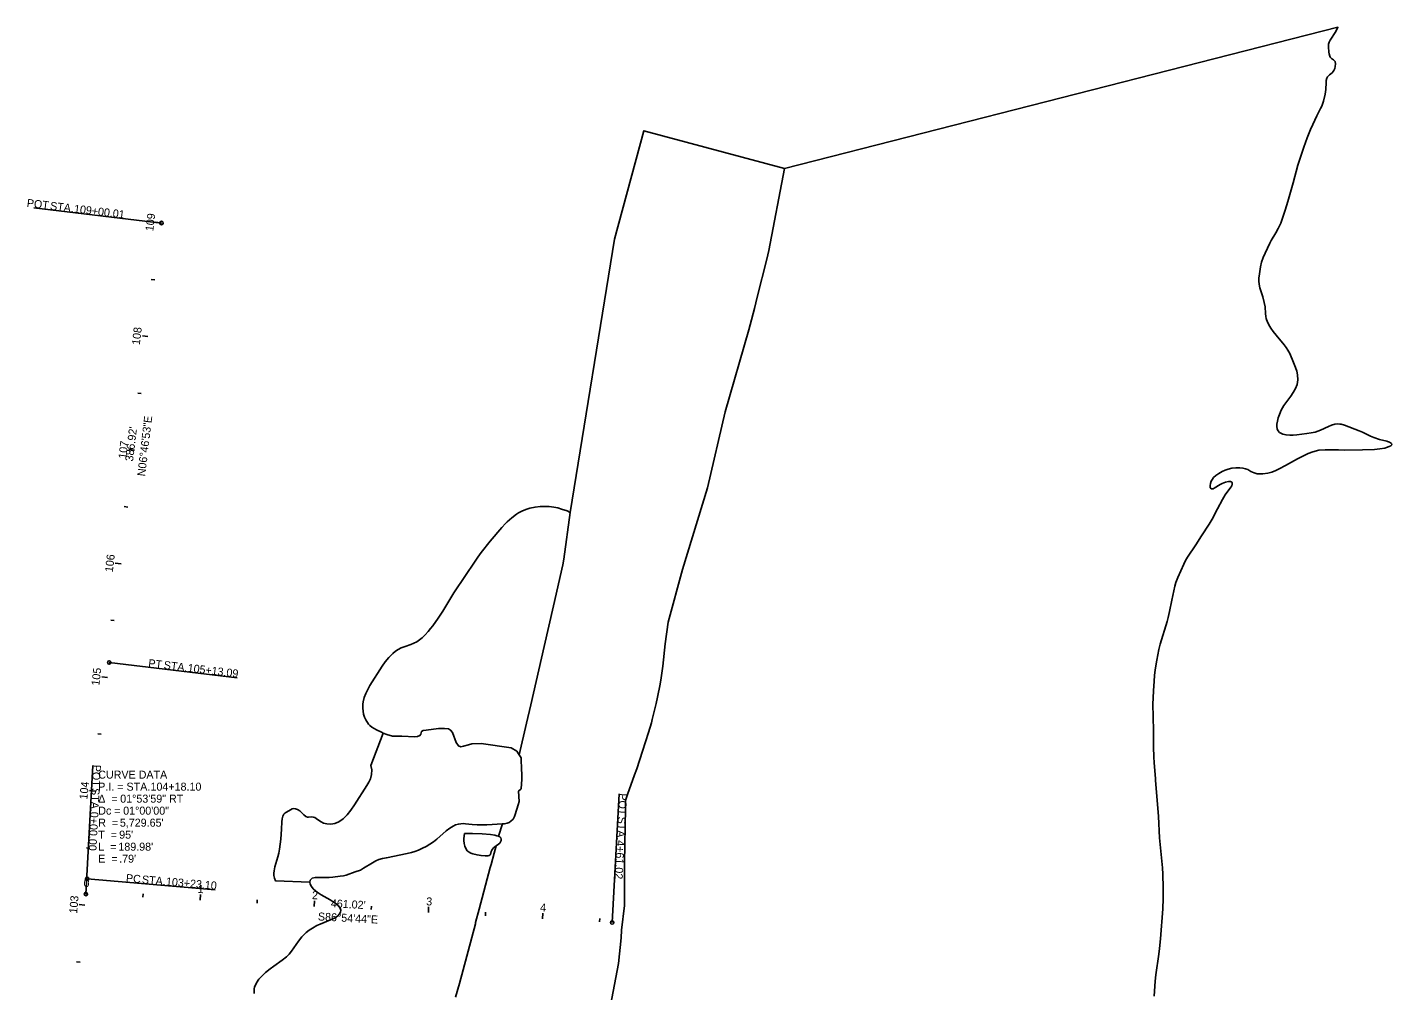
# Model space of a CAD drawing. Extents: x 1564202 to 1565586, y 631623 to 634181.
# Drawn here: x 1564393 to 1565586, y 633339 to 634181 of the extents above; entities that cross this region are included whole.
import ezdxf

# ---------------------------------------------------------------- set-up
doc = ezdxf.new("R2010")
doc.units = 0
for name, color, linetype in [('Default', 7, 'Continuous'), ('GE_P_Alignment_100_Bearings', 7, 'Continuous'), ('GE_P_Alignment_100_Cardinal_Points', 7, 'Continuous'), ('GE_P_Alignment_100_Curve_Data', 7, 'Continuous'), ('GE_P_Alignment_100_Distances', 7, 'Continuous'), ('GE_P_Alignment_100_Stations', 7, 'Continuous'), ('GE_X_Alignment_100_Bearings', 7, 'Continuous'), ('GE_X_Alignment_100_Cardinal_Points', 7, 'Continuous'), ('GE_X_Alignment_100_Distances', 7, 'Continuous'), ('GE_X_Alignment_100_Stations', 7, 'Continuous'), ('SC_Shading1', 7, 'Continuous')]:
    doc.layers.add(name, color=color, linetype=linetype)

msp = doc.modelspace()

# ---------------------------------------------------------------- linework, layer by layer
at = {"layer": 'Default'}
for points in [[(1564903.2, 633326.5), (1564910.1, 633363), (1564912.4, 633385.6), (1564912.9, 633392.1), (1564915.3, 633413.8), (1564915.3, 633451.2), (1564916.3, 633498.9), (1564916.3, 633505.6), (1564918, 633510.8), (1564924.3, 633528.1), (1564926.1, 633533.2), (1564931.1, 633548.8), (1564936.5, 633565.1), (1564938.9, 633573.5), (1564939.6, 633576.3), (1564943.1, 633590.3), (1564944.4, 633595.9), (1564946.6, 633607.2), (1564947.5, 633612.9), (1564948.9, 633622.9), (1564951.1, 633642.5), (1564953.5, 633661.6), (1564966.1, 633707.4), (1564987.9, 633778.9), (1565003.4, 633845.3), (1565024.2, 633916.9), (1565025.3, 633921.4), (1565029, 633935.8), (1565031.5, 633945.6), (1565039.9, 633978.9), (1565041.8, 633986.4), (1565055.3, 634058), (1565539.5, 634181.5), (1565537.6, 634177.9), (1565532.8, 634170.3), (1565531.9, 634168.6), (1565531.3, 634166.7), (1565531.2, 634165.8), (1565531.2, 634164.3), (1565531.6, 634159.7), (1565531.7, 634158.3), (1565532.3, 634156.3), (1565532.8, 634155.4), (1565533.7, 634154.3), (1565535.7, 634153), (1565536.5, 634152.2), (1565537, 634151.5), (1565537.3, 634149.5), (1565537.1, 634147.2), (1565536.6, 634145.4), (1565535.9, 634143.8), (1565535.2, 634142.7), (1565534.5, 634141.8), (1565532.1, 634139.9), (1565531.1, 634139), (1565530.4, 634138.1), (1565529.8, 634136.9), (1565529.3, 634135.1), (1565529.1, 634133.2), (1565529, 634127.2), (1565528.7, 634125.2), (1565528.4, 634123.1), (1565526.7, 634116.8), (1565525.3, 634112.6), (1565524.2, 634110.4), (1565521, 634104.1), (1565517.5, 634096.6), (1565515.5, 634092), (1565512.6, 634084.9), (1565509.6, 634076.7), (1565506.9, 634068.7), (1565504.5, 634061.1), (1565500.3, 634045.4), (1565495.7, 634029.1), (1565493.2, 634021.5), (1565489.4, 634010.4), (1565488.4, 634007.9), (1565487.2, 634005.5), (1565485.2, 634001.9), (1565481.1, 633995.1), (1565479.8, 633992.8), (1565475.7, 633984), (1565474.1, 633980.3), (1565472.7, 633976.2), (1565471.8, 633972.2), (1565470.7, 633965.9), (1565470.3, 633962.3), (1565470.3, 633959.6), (1565470.6, 633956.8), (1565471.2, 633953.8), (1565473.8, 633945.8), (1565475, 633940.9), (1565475.7, 633937.1), (1565476.1, 633931.3), (1565476.4, 633928.6), (1565476.8, 633926.9), (1565477.7, 633923.8), (1565479.8, 633920), (1565480.7, 633918.4), (1565482.7, 633915.6), (1565485.3, 633912.3), (1565492.3, 633903.9), (1565494.1, 633901.6), (1565495.7, 633899.2), (1565497.3, 633896.3), (1565500.7, 633888.4), (1565502.3, 633884.2), (1565503.4, 633880.9), (1565504.1, 633877.7), (1565504.4, 633873.4), (1565503.7, 633869.1), (1565502.3, 633865.6), (1565500.4, 633862.2), (1565498.2, 633858.9), (1565492.2, 633850.9), (1565489.8, 633846.9), (1565488.3, 633843.1), (1565487.3, 633840.1), (1565486.6, 633837.1), (1565486.1, 633834.5), (1565486, 633832.4), (1565486.2, 633830.6), (1565486.9, 633828.9), (1565488.2, 633827.4), (1565491.2, 633825.8), (1565494.1, 633825.2), (1565497.3, 633825), (1565500.4, 633825), (1565503.6, 633825.3), (1565512.2, 633826.4), (1565515.9, 633826.9), (1565519.5, 633827.7), (1565521.9, 633828.4), (1565524.3, 633829.3), (1565531.1, 633832.6), (1565533.9, 633833.7), (1565536.7, 633834.5), (1565539.5, 633834.8), (1565541.1, 633834.7), (1565542.4, 633834.5), (1565545.2, 633833.7), (1565558.1, 633828.8), (1565561, 633827.6), (1565563.9, 633826.2), (1565568, 633824.1), (1565570.8, 633822.8), (1565575.7, 633821.3), (1565582.1, 633819.6), (1565582.9, 633819.3), (1565584.6, 633818.7), (1565586.2, 633817.6), (1565586.5, 633816.5), (1565585.6, 633815.6), (1565584.3, 633814.9), (1565582, 633814.1), (1565580.4, 633813.7), (1565576.2, 633813), (1565571.5, 633812.5), (1565560.9, 633812.1), (1565544.8, 633811.9), (1565540, 633812), (1565533.9, 633812.1), (1565528.3, 633812.1), (1565522.8, 633811.7), (1565517.5, 633810.5), (1565513.4, 633809), (1565508.7, 633806.7), (1565504, 633804.3), (1565493.7, 633798.4), (1565488.1, 633795.5), (1565485.1, 633794.1), (1565481.5, 633792.7), (1565478, 633791.6), (1565473.7, 633791), (1565471.8, 633791), (1565468.9, 633791.2), (1565466.3, 633791.9), (1565463.4, 633793.2), (1565460.5, 633794.8), (1565458.6, 633795.6), (1565456.4, 633796.2), (1565453.7, 633796.5), (1565450.2, 633796.5), (1565446.6, 633796), (1565443.5, 633795.3), (1565440.8, 633794.3), (1565438.1, 633793.1), (1565435.3, 633791.5), (1565432.7, 633789.8), (1565430.6, 633787.8), (1565429.7, 633786.6), (1565428.7, 633784.8), (1565428, 633782.7), (1565427.7, 633780.9), (1565427.8, 633779.3), (1565428.6, 633778.1), (1565429.4, 633777.9), (1565430.2, 633778.1), (1565431.2, 633778.6), (1565436.3, 633781.8), (1565438.3, 633782.8), (1565441, 633783.8), (1565443.6, 633784.4), (1565445.4, 633784.4), (1565446.6, 633784), (1565447, 633783.2), (1565447, 633782), (1565446.5, 633780.7), (1565445.7, 633779.4), (1565440.9, 633772.7), (1565438.6, 633768.8), (1565434.1, 633760.6), (1565429.3, 633751.6), (1565426.8, 633747.1), (1565420.2, 633736.8), (1565415.1, 633729.2), (1565408, 633718.4), (1565406.2, 633715.3), (1565404.7, 633712.3), (1565399.3, 633700.5), (1565397.6, 633696.1), (1565396.7, 633692.8), (1565394.1, 633680.8), (1565392.2, 633670.8), (1565391, 633665.5), (1565390.1, 633662), (1565384, 633642.2), (1565382.8, 633637.6), (1565381.8, 633632.9), (1565381, 633628.2), (1565379.7, 633619.8), (1565379.1, 633614.8), (1565378.6, 633609.8), (1565378.1, 633601.5), (1565377.6, 633589.6), (1565377.7, 633579.1), (1565378.1, 633566.2), (1565378.2, 633552.6), (1565378.5, 633543.6), (1565378.7, 633538.7), (1565379.8, 633524.4), (1565379.9, 633523.3), (1565382.4, 633491.5), (1565383.5, 633473), (1565386, 633446.8), (1565386.4, 633441.1), (1565386.6, 633429.2), (1565386.5, 633419.8), (1565386.2, 633410.9), (1565384.2, 633384.8), (1565383.3, 633376.1), (1565382.8, 633371.4), (1565380.3, 633353.2), (1565379.7, 633347.7), (1565378.8, 633334.5)], [(1564591.4, 633336.9), (1564591.6, 633340.9), (1564591.9, 633342.3), (1564593.4, 633346.1), (1564595.6, 633349.3), (1564597.3, 633351.1), (1564598.4, 633352.3), (1564601.5, 633355.1), (1564605.5, 633358.4), (1564608.7, 633360.8), (1564616.1, 633365.9), (1564619.8, 633369), (1564622, 633371.4), (1564624, 633374), (1564630.3, 633382.7), (1564633.3, 633386.4), (1564637.1, 633390.2), (1564639.6, 633392.3), (1564642.4, 633394.1), (1564646.3, 633396.2), (1564649.3, 633397.5), (1564658.3, 633401.3), (1564662.2, 633403.1), (1564664.7, 633404.8), (1564666.2, 633406.5), (1564667, 633407.9), (1564667.2, 633409.7), (1564666.7, 633411.4), (1564665.3, 633413.4), (1564663.2, 633415.2), (1564660.6, 633417), (1564657.9, 633418.7), (1564650.2, 633423.1), (1564646.6, 633425.4), (1564645.1, 633426.5), (1564643.1, 633428.4), (1564641.5, 633430.4), (1564640.5, 633432.3), (1564640.1, 633434.2), (1564640.4, 633435.9), (1564641.2, 633436.9), (1564642.3, 633437.6), (1564644.7, 633438.2), (1564657.2, 633438.3), (1564660.4, 633438.6), (1564666.6, 633439.3), (1564669.5, 633439.8), (1564672, 633440.4), (1564679.9, 633443.1), (1564684.5, 633444.8), (1564687.2, 633446.3), (1564694.9, 633451.1), (1564697.8, 633452.7), (1564700.6, 633453.9), (1564703.6, 633454.8), (1564707.1, 633455.6), (1564725.4, 633459.3), (1564729, 633460.2), (1564731.9, 633461), (1564735.3, 633462.3), (1564738.7, 633463.8), (1564742, 633465.5), (1564745.1, 633467.3), (1564748.2, 633469.5), (1564751.2, 633471.9), (1564759.5, 633479), (1564762.6, 633481.5), (1564765.4, 633483.2), (1564767.7, 633484.3), (1564770.1, 633485), (1564774.2, 633485.4), (1564776.4, 633485.2), (1564782.1, 633484.5), (1564786.4, 633484.2), (1564790.7, 633484.2), (1564794.9, 633484.3), (1564808.6, 633485.2), (1564805.2, 633474.3), (1564803.7, 633474.8), (1564802, 633475.2), (1564798.3, 633475.8), (1564790.9, 633476.3), (1564782.6, 633476.7), (1564775.6, 633476.7), (1564775, 633472.4), (1564774.9, 633470.5), (1564775.1, 633468.1), (1564775.7, 633465.7), (1564776.6, 633463.5), (1564777.9, 633461.6), (1564779.4, 633460.4), (1564781, 633459.5), (1564782.7, 633458.9), (1564786.4, 633458), (1564790, 633457.4), (1564793.4, 633457.1), (1564796, 633457.2), (1564797, 633457.4), (1564797.7, 633457.8), (1564798.1, 633458.4), (1564798.9, 633461.1), (1564799.3, 633462.1), (1564800, 633463.1), (1564800.9, 633464.1), (1564802, 633465.1), (1564803.1, 633465.9), (1564801.4, 633459.4), (1564798.7, 633449.5), (1564798, 633447), (1564788.3, 633410.5), (1564785.2, 633398.9), (1564785, 633397.9), (1564771.1, 633345.7), (1564767.6, 633333.7)]]:
    msp.add_lwpolyline(points, dxfattribs=at)
for points in [[(1564823.4, 633545.4), (1564821.1, 633548.8), (1564816.4, 633551.6), (1564790.1, 633555.3), (1564782, 633555.2), (1564778.9, 633554.3), (1564774.5, 633553.1), (1564772.2, 633552.5), (1564770.2, 633553.4), (1564768.3, 633556.4), (1564765.1, 633565), (1564763.3, 633567.2), (1564761.5, 633568.1), (1564757.9, 633568.5), (1564752.7, 633568.6), (1564742, 633567.2), (1564739.4, 633566.8), (1564737.9, 633566), (1564737.2, 633563.6), (1564736.4, 633562.4), (1564734.3, 633561.4), (1564732, 633561.1), (1564720.5, 633561.8), (1564712.6, 633561.7), (1564707.6, 633563.3), (1564704.4, 633564.5), (1564702.8, 633565.2), (1564698.4, 633567.3), (1564694.4, 633569.8), (1564692.7, 633571.2), (1564691.5, 633572.4), (1564689.1, 633576), (1564688, 633578.4), (1564687.2, 633581), (1564686.7, 633583.7), (1564686.5, 633586.4), (1564686.6, 633589.8), (1564686.9, 633591.9), (1564687.8, 633595.5), (1564689.1, 633599), (1564690.8, 633602.6), (1564692.6, 633606.1), (1564703.3, 633622.9), (1564706.1, 633626.9), (1564709.2, 633630.6), (1564712.7, 633634.1), (1564715.1, 633636), (1564717.5, 633637.6), (1564720.1, 633638.9), (1564723.6, 633640.3), (1564728.5, 633642), (1564731.2, 633643), (1564733.8, 633644.4), (1564736.1, 633646), (1564738.4, 633647.9), (1564741.1, 633650.4), (1564743.8, 633653.3), (1564745.8, 633655.8), (1564747.9, 633658.4), (1564752.4, 633664.9), (1564756.4, 633671), (1564766.1, 633687), (1564776.4, 633702.2), (1564784.1, 633713.9), (1564787, 633718.2), (1564790.1, 633722.3), (1564798, 633732.4), (1564808, 633744.2), (1564811.2, 633747.6), (1564812.9, 633749.3), (1564816.8, 633752.8), (1564821, 633755.9), (1564822.8, 633757), (1564826.3, 633758.9), (1564830.1, 633760.4), (1564832.5, 633761.1), (1564837.2, 633762.1), (1564841.6, 633762.7), (1564845.5, 633762.7), (1564849.6, 633762.5), (1564853.6, 633761.9), (1564857, 633761.3), (1564860.4, 633760.4), (1564865.2, 633758.7), (1564868, 633757.4), (1564862.2, 633716.5), (1564861.5, 633711.6), (1564853.3, 633675.8), (1564845.1, 633640.1), (1564833.5, 633589.3), (1564829.8, 633573.2)], [(1564808.6, 633485.2), (1564794.9, 633484.3), (1564790.7, 633484.2), (1564786.4, 633484.2), (1564782.1, 633484.5), (1564776.4, 633485.2), (1564774.2, 633485.4), (1564770.1, 633485), (1564767.7, 633484.3), (1564765.4, 633483.2), (1564762.6, 633481.5), (1564759.5, 633479), (1564751.2, 633471.9), (1564748.2, 633469.5), (1564745.1, 633467.3), (1564742, 633465.5), (1564738.7, 633463.8), (1564735.3, 633462.3), (1564731.9, 633461), (1564729, 633460.2), (1564725.4, 633459.3), (1564707.1, 633455.6), (1564703.6, 633454.8), (1564700.6, 633453.9), (1564697.8, 633452.7), (1564694.9, 633451.1), (1564687.2, 633446.3), (1564684.5, 633444.8), (1564679.9, 633443.1), (1564672, 633440.4), (1564669.5, 633439.8), (1564666.6, 633439.3), (1564660.4, 633438.6), (1564657.2, 633438.3), (1564644.7, 633438.2), (1564642.3, 633437.6), (1564641.2, 633436.9), (1564640.4, 633435.9), (1564640.1, 633434.2), (1564610.1, 633435.4), (1564609.2, 633437.6), (1564608.6, 633439.9), (1564608.6, 633442), (1564608.9, 633444.2), (1564609.7, 633447.6), (1564612.2, 633456.3), (1564613, 633459.4), (1564613.7, 633462.9), (1564614.3, 633467.5), (1564614.7, 633471.9), (1564615.3, 633480.4), (1564615.8, 633486.8), (1564616.1, 633489.6), (1564616.7, 633492), (1564617.5, 633493.7), (1564618.3, 633494.5), (1564619.1, 633495.1), (1564621.9, 633496.5), (1564624.6, 633498.2), (1564625.8, 633498.5), (1564627.5, 633498.3), (1564629.5, 633497.6), (1564631.5, 633496.5), (1564633.3, 633494.8), (1564635, 633493), (1564636.7, 633491.6), (1564638, 633491.1), (1564639, 633491), (1564641.9, 633491.2), (1564643.1, 633491.1), (1564644.4, 633490.7), (1564645.7, 633489.9), (1564648.6, 633487.8), (1564650.2, 633486.8), (1564652, 633485.9), (1564655.1, 633485.1), (1564658.5, 633484.9), (1564662.1, 633485.5), (1564665.6, 633486.8), (1564669.3, 633489.5), (1564672.8, 633493), (1564676.1, 633497.2), (1564679.3, 633501.8), (1564690, 633518.8), (1564691.7, 633521.7), (1564693.1, 633524.5), (1564694.2, 633528.3), (1564694.4, 633532.3), (1564693.6, 633536.3), (1564704.4, 633564.5), (1564707.6, 633563.3), (1564712.6, 633561.7), (1564720.5, 633561.8), (1564732, 633561.1), (1564734.3, 633561.4), (1564736.4, 633562.4), (1564737.2, 633563.6), (1564737.9, 633566), (1564739.4, 633566.8), (1564742, 633567.2), (1564752.7, 633568.6), (1564757.9, 633568.5), (1564761.5, 633568.1), (1564763.3, 633567.2), (1564765.1, 633565), (1564768.3, 633556.4), (1564770.2, 633553.4), (1564772.2, 633552.5), (1564774.5, 633553.1), (1564778.9, 633554.3), (1564782, 633555.2), (1564790.1, 633555.3), (1564816.4, 633551.6), (1564821.1, 633548.8), (1564823.4, 633545.4), (1564825, 633542.9), (1564825.4, 633531.8), (1564825.5, 633529.7), (1564825.5, 633524.1), (1564824.9, 633515.9), (1564822.8, 633513.8), (1564823.2, 633504.7), (1564822.5, 633501.9), (1564819.8, 633493.3), (1564819.1, 633491.6), (1564817.9, 633489.4), (1564816, 633487.4), (1564814.5, 633486.4), (1564812.9, 633485.8), (1564810.4, 633485.3)]]:
    msp.add_lwpolyline(points, close=True, dxfattribs=at)
at = {"layer": 'GE_P_Alignment_100_Cardinal_Points'}
for p, q in [((1564510.4, 634010.4), (1564398.7, 634023.7)), ((1564464.7, 633626.2), (1564576.5, 633612.9)), ((1564445.4, 633437.2), (1564557.5, 633427.6))]:
    msp.add_line(p, q, dxfattribs=at)
for centre in [(1564510.4, 634010.4), (1564464.7, 633626.2), (1564445.4, 633437.2)]:
    msp.add_circle(centre, 1.5, dxfattribs=at)
at = {"layer": 'GE_P_Alignment_100_Stations'}
for p, q in [((1564510.4, 634010.4), (1564505.5, 634011)), ((1564504.5, 633960.7), (1564501.5, 633961.1)), ((1564498.6, 633911.1), (1564493.7, 633911.7)), ((1564492.7, 633861.4), (1564489.7, 633861.8)), ((1564486.8, 633811.8), (1564481.8, 633812.4)), ((1564480.9, 633762.1), (1564477.9, 633762.5)), ((1564475, 633712.5), (1564470, 633713.1)), ((1564469.1, 633662.8), (1564466.1, 633663.2)), ((1564463.2, 633613.2), (1564458.2, 633613.8)), ((1564457.6, 633563.5), (1564454.7, 633563.8)), ((1564452.5, 633513.8), (1564447.5, 633514.3)), ((1564447.8, 633464), (1564444.8, 633464.3)), ((1564443.5, 633414.2), (1564438.5, 633414.6)), ((1564439.2, 633364.4), (1564436.2, 633364.6))]:
    msp.add_line(p, q, dxfattribs=at)
at = {"layer": 'GE_X_Alignment_100_Cardinal_Points'}
for p, q in [((1564444.3, 633423.8), (1564450.4, 633536.1)), ((1564904.6, 633398.9), (1564910.7, 633511.3))]:
    msp.add_line(p, q, dxfattribs=at)
for centre in [(1564444.3, 633423.8), (1564904.6, 633398.9)]:
    msp.add_circle(centre, 1.5, dxfattribs=at)
at = {"layer": 'GE_X_Alignment_100_Stations'}
for p, q in [((1564444.3, 633423.8), (1564444.6, 633428.8)), ((1564494.2, 633421.1), (1564494.4, 633424.1)), ((1564544.2, 633418.4), (1564544.4, 633423.4)), ((1564594.1, 633415.7), (1564594.2, 633418.7)), ((1564644, 633413), (1564644.3, 633418)), ((1564693.9, 633410.3), (1564694.1, 633413.3)), ((1564743.9, 633407.6), (1564744.1, 633412.6)), ((1564793.8, 633404.9), (1564793.9, 633407.9)), ((1564843.7, 633402.2), (1564844, 633407.2)), ((1564893.6, 633399.5), (1564893.8, 633402.5))]:
    msp.add_line(p, q, dxfattribs=at)
at = {"layer": 'SC_Shading1'}
msp.add_lwpolyline([(1564767.6, 633333.7), (1564771.1, 633345.7), (1564785, 633397.9), (1564785.2, 633398.9), (1564788.3, 633410.5), (1564798, 633447), (1564798.7, 633449.5), (1564801.4, 633459.4), (1564803.1, 633465.9), (1564805.3, 633467.5), (1564806.3, 633468.4), (1564807, 633469.5), (1564807.4, 633470.7), (1564807.5, 633471.8), (1564807.2, 633472.9), (1564806.3, 633473.7), (1564805.2, 633474.3), (1564808.6, 633485.2), (1564810.4, 633485.3), (1564812.9, 633485.8), (1564814.5, 633486.4), (1564816, 633487.4), (1564817.9, 633489.4), (1564819.1, 633491.6), (1564819.8, 633493.3), (1564822.5, 633501.9), (1564823.2, 633504.7), (1564822.8, 633513.8), (1564824.9, 633515.9), (1564825.5, 633524.1), (1564825.5, 633529.7), (1564825.4, 633531.8), (1564825, 633542.9), (1564823.4, 633545.4), (1564829.8, 633573.2), (1564833.5, 633589.3), (1564845.1, 633640.1), (1564853.3, 633675.8), (1564861.5, 633711.6), (1564862.2, 633716.5), (1564868, 633757.4), (1564906.6, 633996.2), (1564932.2, 634091.1), (1565055.3, 634058), (1565041.8, 633986.4), (1565039.9, 633978.9), (1565031.5, 633945.6), (1565029, 633935.8), (1565025.3, 633921.4), (1565024.2, 633916.9), (1565003.4, 633845.3), (1564987.9, 633778.9), (1564966.1, 633707.4), (1564953.5, 633661.6), (1564951.1, 633642.5), (1564948.9, 633622.9), (1564947.5, 633612.9), (1564946.6, 633607.2), (1564944.4, 633595.9), (1564943.1, 633590.3), (1564939.6, 633576.3), (1564938.9, 633573.5), (1564936.5, 633565.1), (1564931.1, 633548.8), (1564926.1, 633533.2), (1564924.3, 633528.1), (1564918, 633510.8), (1564916.3, 633505.6), (1564916.3, 633498.9), (1564915.3, 633451.2), (1564915.3, 633413.8), (1564912.9, 633392.1), (1564912.4, 633385.6), (1564910.1, 633363), (1564903.2, 633326.5)], dxfattribs=at)

# ---------------------------------------------------------------- texts
at = {"layer": 'GE_P_Alignment_100_Bearings'}
msp.add_text('N06°46\'53"E', height=7, rotation=83.2187, dxfattribs=at).set_placement((1564496.1, 633788.7))
at = {"layer": 'GE_P_Alignment_100_Cardinal_Points'}
for s, rotation, p in [('POT', 353.2187, (1564392.3, 634024.6)), (' STA. ', 353.2187, (1564410.1, 634022.4)), ('109+00.01', 353.2187, (1564433.6, 634019.6)), ('PT', 353.2187, (1564498.6, 633622.3)), (' STA. ', 353.2187, (1564509.5, 633621)), ('105+13.09', 353.2187, (1564533, 633618.2)), ('PC', 355.1186, (1564479.1, 633434.4)), (' STA. ', 355.1186, (1564490.5, 633433.4)), ('103+23.10', 355.1186, (1564514.1, 633431.4))]:
    msp.add_text(s, height=7, rotation=rotation, dxfattribs=at).set_placement(p)
at = {"layer": 'GE_P_Alignment_100_Curve_Data'}
for s, p in [('CURVE DATA', (1564455.1, 633524.7)), ('P.I. = STA. ', (1564455.1, 633514.2)), ('104+18.10', (1564500.8, 633514.2)), ('Δ  = ', (1564455.1, 633503.7)), ('01°53\'59" RT', (1564474.3, 633503.7)), ('Dc = ', (1564455.1, 633493.2)), ('R  = ', (1564455.1, 633482.7)), ("5,729.65'", (1564474, 633482.7)), ('01°00\'00"', (1564476.9, 633493.2)), ('T  = ', (1564455.1, 633472.2)), ("95'", (1564473.4, 633472.2)), ('L  = ', (1564455.1, 633461.7)), ("189.98'", (1564472.7, 633461.7)), ('E  = ', (1564455.1, 633451.2)), (".79'", (1564473.4, 633451.2))]:
    msp.add_text(s, height=7, dxfattribs=at).set_placement(p)
at = {"layer": 'GE_P_Alignment_100_Distances'}
msp.add_text("386.92'", height=7, rotation=83.2187, dxfattribs=at).set_placement((1564485.5, 633801.7))
at = {"layer": 'GE_P_Alignment_100_Stations'}
for s, rotation, p in [('109', 83.2187, (1564503.2, 634002.9)), ('108', 83.2187, (1564491.4, 633903.5)), ('107', 83.2187, (1564479.6, 633804)), ('106', 83.2187, (1564467.8, 633704.9)), ('105', 83.3497, (1564456, 633605.7)), ('104', 84.3497, (1564445.5, 633506.2)), ('103', 85.1187, (1564436.6, 633406.6))]:
    msp.add_text(s, height=7, rotation=rotation, dxfattribs=at).set_placement(p)
at = {"layer": 'GE_X_Alignment_100_Bearings'}
msp.add_text('S86°54\'44"E', height=7, rotation=356.9122, dxfattribs=at).set_placement((1564647.1, 633400.8))
at = {"layer": 'GE_X_Alignment_100_Cardinal_Points'}
for s, p in [('POT', (1564450.5, 633537)), (' STA. ', (1564449.5, 633519.2)), ('POT', (1564910.8, 633512)), ('0+00.00', (1564448.3, 633495.9)), (' STA. ', (1564909.9, 633494.2)), ('4+61.02', (1564908.6, 633471))]:
    msp.add_text(s, height=7, rotation=266.9122, dxfattribs=at).set_placement(p)
at = {"layer": 'GE_X_Alignment_100_Distances'}
msp.add_text("461.02'", height=7, rotation=356.9122, dxfattribs=at).set_placement((1564658.4, 633412.3))
at = {"layer": 'GE_X_Alignment_100_Stations'}
for s, p in [('0', (1564442.1, 633430.1)), ('1', (1564542, 633424.8)), ('2', (1564641.9, 633419.4)), ('3', (1564741.8, 633414)), ('4', (1564841.4, 633408.6))]:
    msp.add_text(s, height=7, rotation=356.9122, dxfattribs=at).set_placement(p)

doc.saveas('drawing.dxf')
